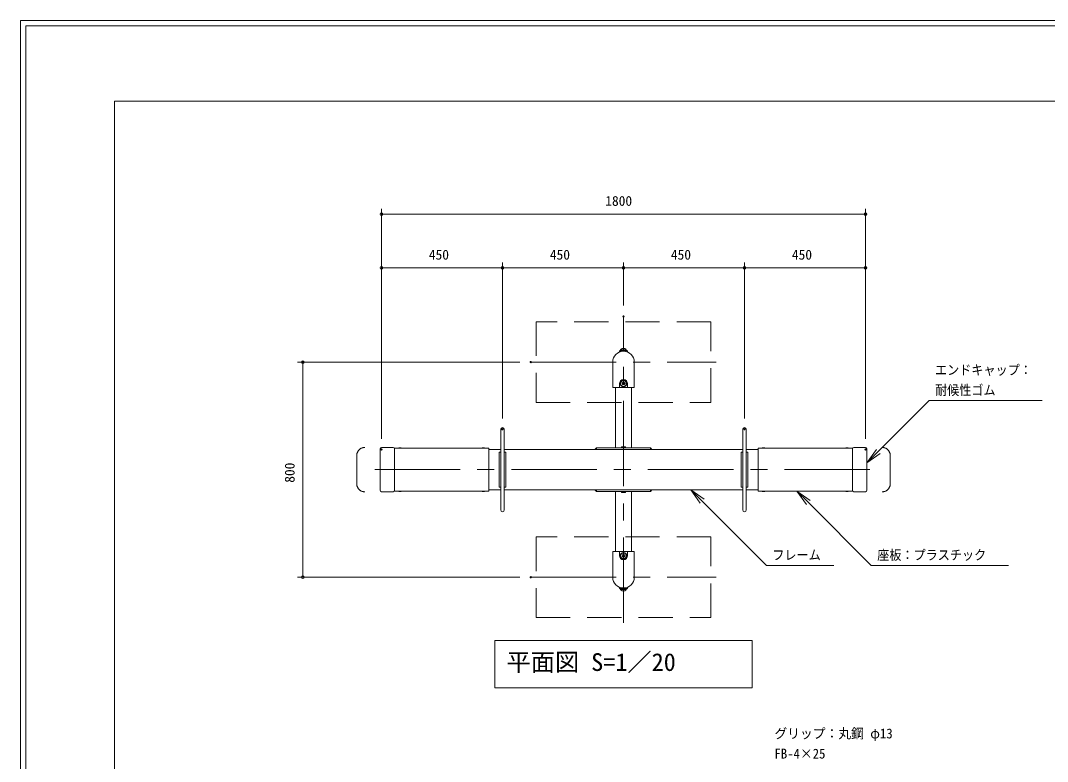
# Model space of a CAD drawing. Units: millimetres at full size, sheet at 1:10, with parts at other scales. Extents: x 5 to 8405, y -9 to 5949.
# Drawn here: x 5 to 3823, y 3194 to 5949 of the extents above; entities that cross this region are included whole.
import ezdxf
from ezdxf.enums import TextEntityAlignment as Align

# ---------------------------------------------------------------- set-up
doc = ezdxf.new("R2010")
doc.units = ezdxf.units.MM
doc.header["$LTSCALE"] = 10
doc.header["$PDMODE"] = 32
doc.header["$PDSIZE"] = 5
doc.linetypes.add('USER1', pattern=[19.05, 12.7, -6.35])
doc.linetypes.add('USER2', pattern=[50.8, 31.75, -6.35, 6.35, -6.35])
for name, color, linetype, lineweight in [('DEFPOINTS_3', 7, 'Continuous', 0), ('LY_2', 7, 'Continuous', 0), ('LY_5', 7, 'Continuous', 0), ('LY_6', 7, 'Continuous', 0)]:
    doc.layers.add(name, color=color, linetype=linetype, lineweight=lineweight)
doc.styles.add('ＭＳ ゴシック', font='')
doc.styles.get('ＭＳ ゴシック').set_extended_font_data('MS Gothic')

# ---------------------------------------------------------------- blocks, each defined once
blk = doc.blocks.new('-016-_DOTBLANK')
at = {"color": 7, "linetype": 'Continuous', "lineweight": 0}
blk.add_line((-0.5, 0), (-1, 0), dxfattribs=at)
blk.add_circle((0, 0), 0.5, dxfattribs=at)
blk = doc.blocks.new('-003-_U3')
at = {"color": 7, "linetype": 'Continuous', "lineweight": 0}
for p, q in [((-1, 0.1667), (0, 0)), ((0, 0), (-1, 0)), ((-1, -0.1667), (0, 0))]:
    blk.add_line(p, q, dxfattribs=at)

msp = doc.modelspace()

# ---------------------------------------------------------------- hatches: boundary and pattern name
at = {"layer": 'LY_6'}
for points in [[(2147, 4360.18), (2147, 4354.18), (2141, 4354.18)], [(2347, 4360.18), (2353, 4354.18), (2347, 4354.18)], [(2147, 4204.18), (2147, 4198.18), (2141, 4204.18)], [(2353, 4204.18), (2347, 4198.18), (2347, 4204.18)]]:
    msp.add_hatch(color=256, dxfattribs=at).paths.add_polyline_path(points)

# ---------------------------------------------------------------- linework, layer by layer
at = {"layer": 'DEFPOINTS_3'}
for p, q in [((8405, 5949.18), (5, 5949.18)), ((5, 5949.18), (5, 9.18))]:
    msp.add_line(p, q, dxfattribs=at)
at = {"layer": 'LY_2'}
for p, q in [((355, 5649.18), (355, 309.18)), ((8055, 5649.18), (355, 5649.18))]:
    msp.add_line(p, q, dxfattribs=at)
at = {"layer": 'LY_5'}
for p, q in [((8384.96, 5929.23), (25.04, 5929.23)), ((25.04, 5929.23), (25.04, -9.18)), ((2232, 4717.26), (2232, 4720.22)), ((2261, 4721.22), (2233, 4721.22)), ((2235, 4721.22), (2235, 4723.72)), ((2235, 4723.72), (2259, 4723.72)), ((2235, 4721.22), (2259, 4721.22)), ((2236.5, 4724.72), (2257.5, 4724.72)), ((2236.5, 4724.72), (2236.5, 4723.72)), ((2236.5, 4723.72), (2257.5, 4723.72)), ((2242, 4729.52), (2252, 4729.52)), ((2257.5, 4724.72), (2257.5, 4723.72)), ((2259, 4723.72), (2259, 4721.22)), ((2262, 4717.26), (2262, 4720.22)), ((2207, 4585.68), (2207, 4679.18)), ((2287, 4585.68), (2287, 4679.18)), ((2208.5, 4584.18), (2285.5, 4584.18)), ((2216.75, 4584.18), (2216.75, 4360.18)), ((2232, 4584.18), (2232, 4599.18)), ((2244.69, 4603.18), (2242.38, 4599.18)), ((2242.38, 4599.18), (2244.69, 4595.18)), ((2249.31, 4603.18), (2244.69, 4603.18)), ((2244.69, 4595.18), (2249.31, 4595.18)), ((2251.62, 4599.18), (2249.31, 4603.18)), ((2249.31, 4595.18), (2251.62, 4599.18)), ((2262, 4584.18), (2262, 4599.18)), ((2277.25, 4584.18), (2277.25, 4360.18)), ((1790.5, 4429.18), (1790.5, 4129.18)), ((1803.5, 4429.18), (1803.5, 4129.18)), ((2690.5, 4429.18), (2690.5, 4129.18)), ((2703.5, 4429.18), (2703.5, 4129.18)), ((1342, 4356.18), (1342, 4202.18)), ((1347, 4361.18), (1391, 4361.18)), ((1366.25, 4361.68), (1375.75, 4361.68)), ((1366.25, 4361.68), (1366.25, 4360.48)), ((1375.75, 4361.68), (1375.75, 4360.48)), ((1396, 4199.18), (1396, 4359.18)), ((1396, 4359.18), (1746, 4359.18)), ((1396, 4356.18), (1396, 4202.18)), ((1420.75, 4360.38), (1411.25, 4360.38)), ((1411.25, 4360.38), (1411.25, 4359.18)), ((1420.75, 4359.18), (1411.25, 4359.18)), ((1420.75, 4360.38), (1420.75, 4359.18)), ((1730.75, 4360.38), (1721.25, 4360.38)), ((1721.25, 4360.38), (1721.25, 4359.18)), ((1730.75, 4359.18), (1721.25, 4359.18)), ((1730.75, 4360.38), (1730.75, 4359.18)), ((1746, 4199.18), (1746, 4359.18)), ((1746, 4354.18), (1790.5, 4354.18)), ((1803.5, 4354.18), (2690.5, 4354.18)), ((2147, 4360.18), (2141, 4354.18)), ((2347, 4360.18), (2147, 4360.18)), ((2147, 4360.18), (2147, 4354.18)), ((2147, 4354.18), (2347, 4354.18)), ((2239, 4363.18), (2240, 4364.18)), ((2239, 4363.18), (2255, 4363.18)), ((2239, 4360.18), (2239, 4363.18)), ((2240, 4364.18), (2254, 4364.18)), ((2255, 4363.18), (2254, 4364.18)), ((2255, 4360.18), (2255, 4363.18)), ((2347, 4354.18), (2347, 4360.18)), ((2347, 4360.18), (2353, 4354.18)), ((2703.5, 4354.18), (2748, 4354.18)), ((2748, 4199.18), (2748, 4359.18)), ((2748, 4359.18), (3098, 4359.18)), ((2772.75, 4360.38), (2763.25, 4360.38)), ((2763.25, 4360.38), (2763.25, 4359.18)), ((2772.75, 4359.18), (2763.25, 4359.18)), ((2772.75, 4360.38), (2772.75, 4359.18)), ((3082.75, 4360.38), (3073.25, 4360.38)), ((3073.25, 4360.38), (3073.25, 4359.18)), ((3082.75, 4359.18), (3073.25, 4359.18)), ((3082.75, 4360.38), (3082.75, 4359.18)), ((3098, 4199.18), (3098, 4359.18)), ((3098, 4356.18), (3098, 4202.18)), ((3147, 4361.18), (3103, 4361.18)), ((3127.75, 4361.68), (3118.25, 4361.68)), ((3118.25, 4361.68), (3118.25, 4360.48)), ((3127.75, 4361.68), (3127.75, 4360.48)), ((3152, 4356.18), (3152, 4202.18)), ((1784.5, 4342.68), (1786, 4344.18)), ((1784.5, 4342.68), (1784.5, 4215.68)), ((1790.5, 4344.18), (1786, 4344.18)), ((1808, 4344.18), (1803.5, 4344.18)), ((1808, 4344.18), (1809.5, 4342.68)), ((1809.5, 4342.68), (1809.5, 4215.68)), ((2684.5, 4342.68), (2686, 4344.18)), ((2684.5, 4342.68), (2684.5, 4215.68)), ((2690.5, 4344.18), (2686, 4344.18)), ((2708, 4344.18), (2703.5, 4344.18)), ((2708, 4344.18), (2709.5, 4342.68)), ((2709.5, 4342.68), (2709.5, 4215.68)), ((1746, 4204.18), (1790.5, 4204.18)), ((1784.5, 4215.68), (1786, 4214.18)), ((1786, 4214.18), (1790.5, 4214.18)), ((1803.5, 4214.18), (1808, 4214.18)), ((1803.5, 4204.18), (2690.5, 4204.18)), ((1809.5, 4215.68), (1808, 4214.18)), ((2147, 4198.18), (2141, 4204.18)), ((2347, 4204.18), (2147, 4204.18)), ((2147, 4204.18), (2147, 4198.18)), ((2347, 4198.18), (2347, 4204.18)), ((2347, 4198.18), (2353, 4204.18)), ((2684.5, 4215.68), (2686, 4214.18)), ((2686, 4214.18), (2690.5, 4214.18)), ((2703.5, 4214.18), (2708, 4214.18)), ((2703.5, 4204.18), (2748, 4204.18)), ((2709.5, 4215.68), (2708, 4214.18)), ((1347, 4197.18), (1391, 4197.18)), ((1366.25, 4196.68), (1366.25, 4197.88)), ((1366.25, 4196.68), (1375.75, 4196.68)), ((1375.75, 4196.68), (1375.75, 4197.88)), ((1396, 4199.18), (1746, 4199.18)), ((1420.75, 4199.18), (1411.25, 4199.18)), ((1411.25, 4197.98), (1411.25, 4199.18)), ((1420.75, 4197.98), (1411.25, 4197.98)), ((1420.75, 4197.98), (1420.75, 4199.18)), ((1730.75, 4199.18), (1721.25, 4199.18)), ((1721.25, 4197.98), (1721.25, 4199.18)), ((1730.75, 4197.98), (1721.25, 4197.98)), ((1730.75, 4197.98), (1730.75, 4199.18)), ((2147, 4198.18), (2347, 4198.18)), ((2216.75, 4198.18), (2216.75, 3974.18)), ((2239, 4195.18), (2239, 4198.18)), ((2239, 4195.18), (2255, 4195.18)), ((2240, 4194.18), (2239, 4195.18)), ((2240, 4194.18), (2254, 4194.18)), ((2254, 4194.18), (2255, 4195.18)), ((2255, 4195.18), (2255, 4198.18)), ((2277.25, 4198.18), (2277.25, 3974.18)), ((2748, 4199.18), (3098, 4199.18)), ((2772.75, 4199.18), (2763.25, 4199.18)), ((2763.25, 4197.98), (2763.25, 4199.18)), ((2772.75, 4197.98), (2763.25, 4197.98)), ((2772.75, 4197.98), (2772.75, 4199.18)), ((3082.75, 4199.18), (3073.25, 4199.18)), ((3073.25, 4197.98), (3073.25, 4199.18)), ((3082.75, 4197.98), (3073.25, 4197.98)), ((3082.75, 4197.98), (3082.75, 4199.18)), ((3147, 4197.18), (3103, 4197.18)), ((3118.25, 4196.68), (3118.25, 4197.88)), ((3127.75, 4196.68), (3118.25, 4196.68)), ((3127.75, 4196.68), (3127.75, 4197.88)), ((2207, 3972.68), (2207, 3879.18)), ((2285.5, 3974.18), (2208.5, 3974.18)), ((2232, 3974.18), (2232, 3959.18)), ((2262, 3974.18), (2262, 3959.18)), ((2287, 3972.68), (2287, 3879.18)), ((2244.69, 3963.18), (2242.38, 3959.18)), ((2242.38, 3959.18), (2244.69, 3955.18)), ((2249.31, 3963.18), (2244.69, 3963.18)), ((2244.69, 3955.18), (2249.31, 3955.18)), ((2251.62, 3959.18), (2249.31, 3963.18)), ((2249.31, 3955.18), (2251.62, 3959.18)), ((2232, 3841.1), (2232, 3838.13)), ((2233, 3837.13), (2261, 3837.13)), ((2259, 3837.13), (2235, 3837.13)), ((2235, 3834.63), (2235, 3837.13)), ((2259, 3834.63), (2235, 3834.63)), ((2257.5, 3834.63), (2236.5, 3834.63)), ((2236.5, 3833.63), (2236.5, 3834.63)), ((2257.5, 3833.63), (2236.5, 3833.63)), ((2252, 3828.83), (2242, 3828.83)), ((2257.5, 3833.63), (2257.5, 3834.63)), ((2259, 3837.13), (2259, 3834.63)), ((2262, 3841.1), (2262, 3838.13))]:
    msp.add_line(p, q, dxfattribs=at)
at = {"layer": 'LY_5', "linetype": 'USER1'}
for p, q in [((2572, 4829.18), (1922, 4829.18)), ((1922, 4829.18), (1922, 4529.18)), ((2572, 4529.18), (2572, 4829.18)), ((1922, 4529.18), (2572, 4529.18)), ((1255, 4331.68), (1255, 4226.68)), ((3239, 4331.68), (3239, 4226.68)), ((2572, 4029.18), (1922, 4029.18)), ((1922, 4029.18), (1922, 3729.18)), ((2572, 3729.18), (2572, 4029.18)), ((1922, 3729.18), (2572, 3729.18))]:
    msp.add_line(p, q, dxfattribs=at)
at = {"layer": 'LY_5', "linetype": 'USER2'}
for p, q in [((2247, 3709.18), (2247, 4849.18)), ((1902, 4679.18), (2592, 4679.18)), ((1322, 4279.18), (3172, 4279.18)), ((1902, 3879.18), (2592, 3879.18))]:
    msp.add_line(p, q, dxfattribs=at)
at = {"layer": 'LY_5', "lineweight": 18}
for p, q in [((2725, 3643.75), (1769, 3643.75)), ((1769, 3643.75), (1769, 3467.75)), ((2725, 3467.75), (2725, 3643.75)), ((1769, 3467.75), (2725, 3467.75))]:
    msp.add_line(p, q, dxfattribs=at)
at = {"layer": 'LY_5'}
for centre, radius in [((2247, 4599.18), 12), ((2247, 4599.18), 10.5), ((2247, 4599.18), 5), ((2247, 3959.18), 12), ((2247, 3959.18), 10.5), ((2247, 3959.18), 5)]:
    msp.add_circle(centre, radius, dxfattribs=at)
for centre, radius, start, end in [((2247, 4679.18), 40, 0, 180), ((2230.5, 4717.26), 1.5, 293.73074, 0), ((2233, 4720.22), 1, 90, 180), ((2247, 4718.24), 12.34, 113.90552, 148.31866), ((2247, 4718.24), 12.34, 31.68134, 66.09448), ((2261, 4720.22), 1, 0, 90), ((2263.5, 4717.26), 1.5, 180, 246.26926), ((2208.5, 4585.68), 1.5, 180, 270), ((2247, 4599.18), 15, 0, 180), ((2285.5, 4585.68), 1.5, 270, 0), ((1797, 4429.18), 6.5, 0, 180), ((2697, 4429.18), 6.5, 0, 180), ((1347, 4356.18), 5, 90, 180), ((1371, 4305.37), 56.51, 85.17794, 94.82206), ((1391, 4356.18), 5, 0, 90), ((1416, 4304.07), 56.51, 85.17794, 94.82206), ((1726, 4304.07), 56.51, 85.17794, 94.82206), ((2768, 4304.07), 56.51, 85.17794, 94.82206), ((3078, 4304.07), 56.51, 85.17794, 94.82206), ((3103, 4356.18), 5, 90, 180), ((3123, 4305.37), 56.51, 85.17794, 94.82206), ((3147, 4356.18), 5, 0, 90), ((1347, 4202.18), 5, 180, 270), ((1391, 4202.18), 5, 270, 0), ((3103, 4202.18), 5, 180, 270), ((3147, 4202.18), 5, 270, 0), ((1371, 4252.99), 56.51, 265.17794, 274.82206), ((1416, 4254.29), 56.51, 265.17794, 274.82206), ((1726, 4254.29), 56.51, 265.17794, 274.82206), ((2768, 4254.29), 56.51, 265.17794, 274.82206), ((3078, 4254.29), 56.51, 265.17794, 274.82206), ((3123, 4252.99), 56.51, 265.17794, 274.82206), ((1797, 4129.18), 6.5, 180, 0), ((2697, 4129.18), 6.5, 180, 0), ((2208.5, 3972.68), 1.5, 90, 180), ((2285.5, 3972.68), 1.5, 0, 90), ((2247, 3959.18), 15, 180, 0), ((2247, 3879.18), 40, 180, 0), ((2230.5, 3841.1), 1.5, 0, 66.26926), ((2233, 3838.13), 1, 180, 270), ((2247, 3840.11), 12.34, 211.68134, 246.09448), ((2247, 3840.11), 12.34, 293.90552, 328.31866), ((2261, 3838.13), 1, 270, 0), ((2263.5, 3841.1), 1.5, 113.73074, 180)]:
    msp.add_arc(centre, radius, start, end, dxfattribs=at)
at = {"layer": 'LY_5', "linetype": 'USER1'}
for centre, start, end in [((1285, 4331.68), 90, 180), ((3209, 4331.68), 0, 90), ((1285, 4226.68), 180, 270), ((3209, 4226.68), 270, 0)]:
    msp.add_arc(centre, 30, start, end, dxfattribs=at)
at = {"layer": 'LY_6'}
for p, q in [((1347, 4394.18), (1347, 5249.18)), ((3147, 4394.18), (3147, 5249.18)), ((1347, 5229.18), (3147, 5229.18)), ((1347, 4394.18), (1347, 5049.18)), ((1797, 4469.18), (1797, 5049.18)), ((1797, 4469.18), (1797, 5049.18)), ((2247, 4889.18), (2247, 5049.18)), ((2247, 4889.18), (2247, 5049.18)), ((2697, 4469.18), (2697, 5049.18)), ((2697, 4469.18), (2697, 5049.18)), ((3147, 4394.18), (3147, 5049.18)), ((1347, 5029.18), (1797, 5029.18)), ((1797, 5029.18), (2247, 5029.18)), ((2247, 5029.18), (2697, 5029.18)), ((2697, 5029.18), (3147, 5029.18)), ((1862, 4679.18), (1035, 4679.18)), ((1055, 3879.18), (1055, 4679.18)), ((3194.43, 4346.61), (3383.5, 4535.68)), ((3383.5, 4535.68), (3403.5, 4535.68)), ((3403.5, 4535.68), (3803.7, 4535.68)), ((2539.43, 4161.75), (2778.5, 3922.68)), ((2934.43, 4156.75), (3168.5, 3922.68)), ((2778.5, 3922.68), (2798.5, 3922.68)), ((2798.5, 3922.68), (3028.7, 3922.68)), ((3168.5, 3922.68), (3188.5, 3922.68)), ((3188.5, 3922.68), (3679.2, 3922.68)), ((1862, 3879.18), (1035, 3879.18))]:
    msp.add_line(p, q, dxfattribs=at)
for points in [[(2147, 4360.18), (2147, 4354.18), (2141, 4354.18)], [(2347, 4360.18), (2353, 4354.18), (2347, 4354.18)], [(2147, 4204.18), (2147, 4198.18), (2141, 4204.18)], [(2353, 4204.18), (2347, 4198.18), (2347, 4204.18)]]:
    msp.add_lwpolyline(points, close=True, dxfattribs=at)
for p in [(3147, 5229.18), (1797, 5029.18), (2247, 5029.18), (2697, 5029.18), (3147, 5029.18), (2247, 4849.18), (2247, 4849.18), (1055, 4679.18), (1902, 4679.18), (1797, 4429.18), (1797, 4429.18), (2697, 4429.18), (2697, 4429.18), (1347, 4354.18), (1347, 4354.18), (3147, 4354.18), (3147, 4354.18), (1902, 3879.18)]:
    msp.add_point(p, dxfattribs=at)

# ---------------------------------------------------------------- block references
for name, p, xscale, yscale, rotation in [('-016-_DOTBLANK', (1347, 5229.18), 10, 10, 180), ('-016-_DOTBLANK', (1347, 5029.18), 10, 10, 180), ('-016-_DOTBLANK', (1797, 5029.18), 10, 10, 180), ('-016-_DOTBLANK', (2247, 5029.18), 10, 10, 180), ('-016-_DOTBLANK', (2697, 5029.18), 10, 10, 180), ('-016-_DOTBLANK', (1055, 4679.18), 10, 10, 90), ('-003-_U3', (3152, 4304.18), 60, 60, 225), ('-003-_U3', (2497, 4204.18), 60, 60, 135), ('-003-_U3', (2892, 4199.18), 60, 60, 135), ('-016-_DOTBLANK', (1055, 3879.18), 10, 10, 270)]:
    msp.add_blockref(name, p, dxfattribs=dict(at, xscale=xscale, yscale=yscale, rotation=rotation))
at = {"layer": 'LY_6', "xscale": 10, "yscale": 10}
for p in [(3147, 5229.18), (1797, 5029.18), (2247, 5029.18), (2697, 5029.18), (3147, 5029.18)]:
    msp.add_blockref('-016-_DOTBLANK', p, dxfattribs=at)

# ---------------------------------------------------------------- texts
at = {"layer": 'LY_5', "style": 'ＭＳ ゴシック'}
msp.add_text('平面図 S=1／20', height=65.98, dxfattribs=at).set_placement((1812.15, 3510.75), align=Align.BOTTOM_LEFT)
at = {"layer": 'LY_6', "style": 'ＭＳ ゴシック'}
for s, p in [('1800', (2179.28, 5249.18)), ('450', (1523.26, 5049.18)), ('450', (1973.26, 5049.18)), ('450', (2423.26, 5049.18)), ('450', (2873.26, 5049.18))]:
    msp.add_text(s, height=36.66, dxfattribs=at).set_placement(p, align=Align.BOTTOM_LEFT)
for s, width, p in [('エンドキャップ：', 0.9, (3405.5, 4620.68)), ('耐候性ゴム', 0.9, (3405.5, 4545.68)), ('フレーム', 0.9, (2800.5, 3932.68)), ('座板：プラスチック', 0.9, (3190.5, 3932.68)), ('グリップ：丸鋼 φ13 ', 0.95, (2808.34, 3268.83)), ('FB-4×25', 0.95, (2808.38, 3193.83))]:
    msp.add_text(s, height=36.66, dxfattribs=dict(at, width=width)).set_placement(p, align=Align.BOTTOM_LEFT)
msp.add_text('800', height=36.66, rotation=90, dxfattribs=at).set_placement((1035, 4230.44), align=Align.BOTTOM_LEFT)

doc.saveas('drawing.dxf')
